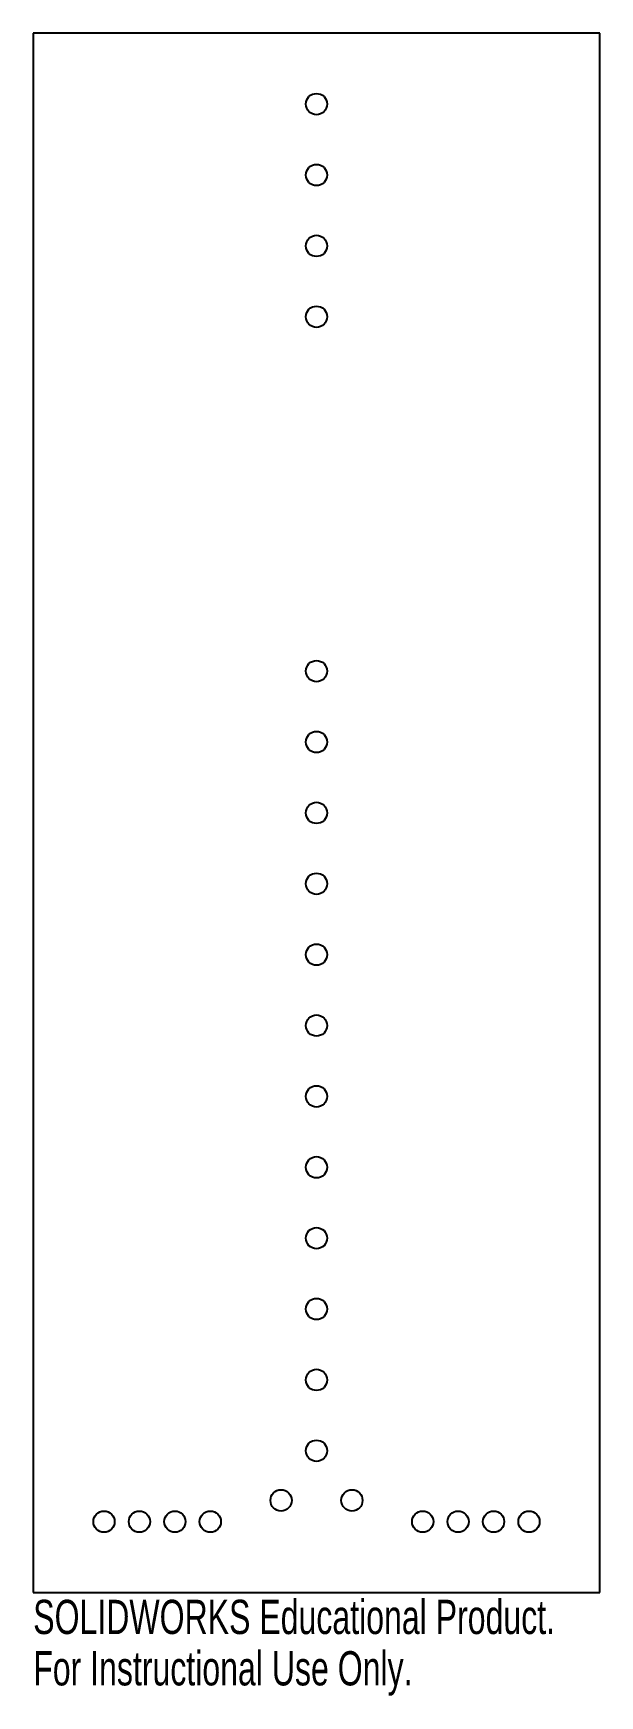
# Model space of a CAD drawing. Header units: millimetres. Extents: x -40 to 40, y -125 to 110.
import ezdxf

# ---------------------------------------------------------------- set-up
doc = ezdxf.new("R2010")
doc.units = ezdxf.units.MM
doc.styles.add('SLDTEXTSTYLE0', font='TXT', dxfattribs={"width": 0.7})

msp = doc.modelspace()

# ---------------------------------------------------------------- linework, layer by layer
at = {"color": 7, "linetype": 'Continuous', "lineweight": 25}
for p, q in [((40, 110), (-40, 110)), ((-40, 110), (-40, -110)), ((40, -110), (40, 110)), ((-40, -110), (40, -110))]:
    msp.add_line(p, q, dxfattribs=at)
for centre in [(0, 100), (0, 90), (0, 80), (0, 70), (0, 20), (0, 10), (0, 0), (0, -10), (0, -20), (0, -30), (0, -40), (0, -50), (0, -60), (0, -70), (0, -80), (0, -90), (-5, -97), (5, -97), (-30, -100), (-25, -100), (-20, -100), (-15, -100), (15, -100), (20, -100), (25, -100), (30, -100)]:
    msp.add_circle(centre, 1.5, dxfattribs=at)

# ---------------------------------------------------------------- texts
at = {"color": 7, "linetype": 'Continuous', "char_height": 4.8336, "attachment_point": 1, "style": 'SLDTEXTSTYLE0'}
for s, insert in [('SOLIDWORKS Educational Product.', (-40, -111.02)), ('For Instructional Use Only.', (-40, -118.27))]:
    msp.add_mtext(s, dxfattribs=dict(at, insert=insert))

doc.saveas('drawing.dxf')
